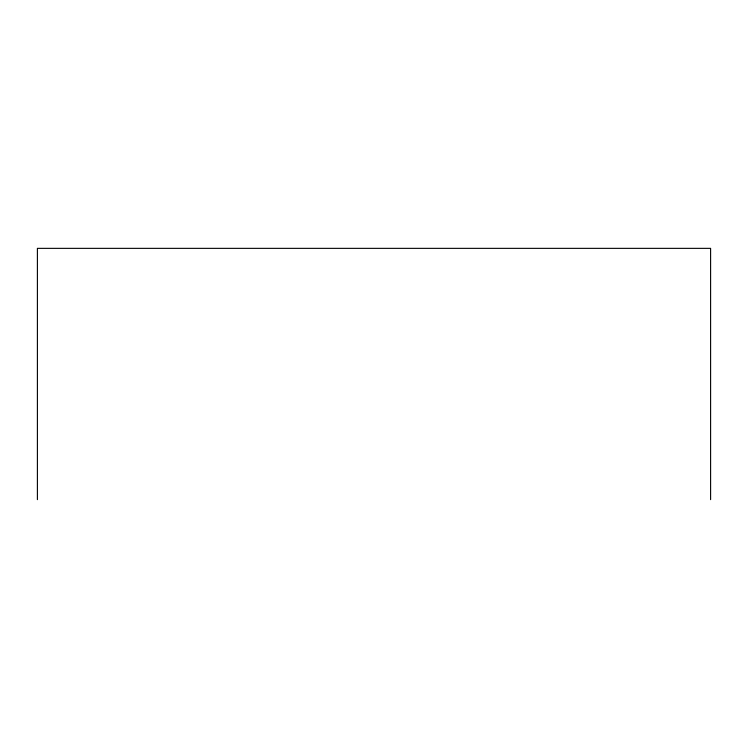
<?xml version="1.0" encoding="UTF-8"?>
<svg xmlns="http://www.w3.org/2000/svg" width="748" height="748" viewBox="0 0 748 748"><rect width="100%" height="100%" fill="white"/><g stroke="black" fill="none" stroke-linecap="round" stroke-linejoin="round"><path stroke-width="1.12" d="M710.6 499.645L710.6 248.355L37.4 248.355L37.4 499.645"/></g></svg>
